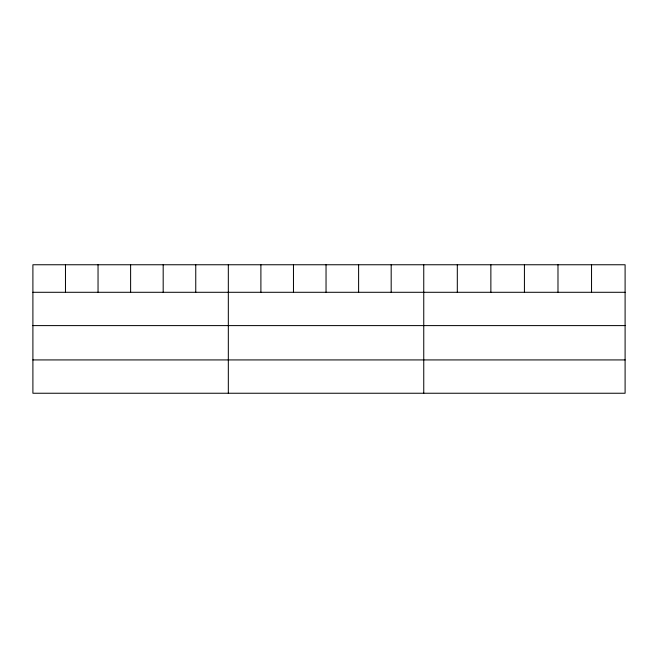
<?xml version="1.0" encoding="UTF-8"?>
<svg xmlns="http://www.w3.org/2000/svg" width="658" height="658" viewBox="0 0 658 658"><rect width="100%" height="100%" fill="white"/><g stroke="black" fill="none" stroke-linecap="round" stroke-linejoin="round"><path stroke-width="0.99" d="M625.1 325.603L625.1 264.755L32.9 264.755L32.9 393.245L625.1 393.245L625.1 325.603L32.9 325.603M32.9 292.292L625.1 292.292M32.9 359.926L625.1 359.926M591.542 264.755L591.542 292.292M557.984 264.755L557.984 292.292M524.426 264.755L524.426 292.292M490.868 264.755L490.868 292.292M457.31 264.755L457.31 292.292M423.752 264.755L423.752 393.245M391.181 264.755L391.181 292.292M358.61 264.755L358.61 292.292M326.039 264.755L326.039 292.292M293.468 264.755L293.468 292.292M260.897 264.755L260.897 292.292M228.326 264.755L228.326 393.245M195.755 264.755L195.755 292.292M163.184 264.755L163.184 292.292M130.613 264.755L130.613 292.292M98.042 264.755L98.042 292.292M65.471 264.755L65.471 292.292"/></g></svg>
